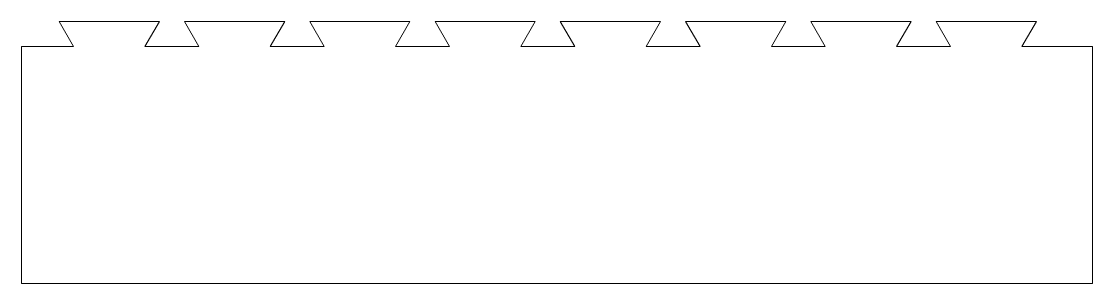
# Model space of a CAD drawing. Header units: inches. Extents: x 0 to 21.4, y 0 to 5.2.
import ezdxf

# ---------------------------------------------------------------- set-up
doc = ezdxf.new("R2010")
doc.units = ezdxf.units.IN
doc.header["$MEASUREMENT"] = 0

msp = doc.modelspace()

# ---------------------------------------------------------------- linework, layer by layer
at = {"color": 7, "linetype": 'Continuous', "lineweight": 15}
for p, q in [((1.042, 4.728), (0.754, 5.228)), ((0.754, 5.228), (2.754, 5.228)), ((2.754, 5.228), (2.465, 4.728)), ((3.542, 4.728), (3.254, 5.228)), ((3.254, 5.228), (5.254, 5.228)), ((5.254, 5.228), (4.965, 4.728)), ((6.042, 4.728), (5.754, 5.228)), ((5.754, 5.228), (7.754, 5.228)), ((7.754, 5.228), (7.465, 4.728)), ((8.542, 4.728), (8.254, 5.228)), ((8.254, 5.228), (10.254, 5.228)), ((10.254, 5.228), (9.965, 4.728)), ((11.042, 4.728), (10.754, 5.228)), ((10.754, 5.228), (12.754, 5.228)), ((12.754, 5.228), (12.465, 4.728)), ((13.542, 4.728), (13.254, 5.228)), ((13.254, 5.228), (15.254, 5.228)), ((15.254, 5.228), (14.965, 4.728)), ((16.042, 4.728), (15.754, 5.228)), ((15.754, 5.228), (17.754, 5.228)), ((17.754, 5.228), (17.465, 4.728)), ((18.542, 4.728), (18.254, 5.228)), ((18.254, 5.228), (20.254, 5.228)), ((20.254, 5.228), (19.965, 4.728)), ((0, 4.728), (0, 0)), ((0, 4.728), (1.042, 4.728)), ((2.465, 4.728), (3.542, 4.728)), ((4.965, 4.728), (6.042, 4.728)), ((7.465, 4.728), (8.542, 4.728)), ((9.965, 4.728), (11.042, 4.728)), ((12.465, 4.728), (13.542, 4.728)), ((14.965, 4.728), (16.042, 4.728)), ((17.465, 4.728), (18.542, 4.728)), ((19.965, 4.728), (21.375, 4.728)), ((21.375, 0), (21.375, 4.728)), ((0, 0), (21.375, 0))]:
    msp.add_line(p, q, dxfattribs=at)

doc.saveas('drawing.dxf')
